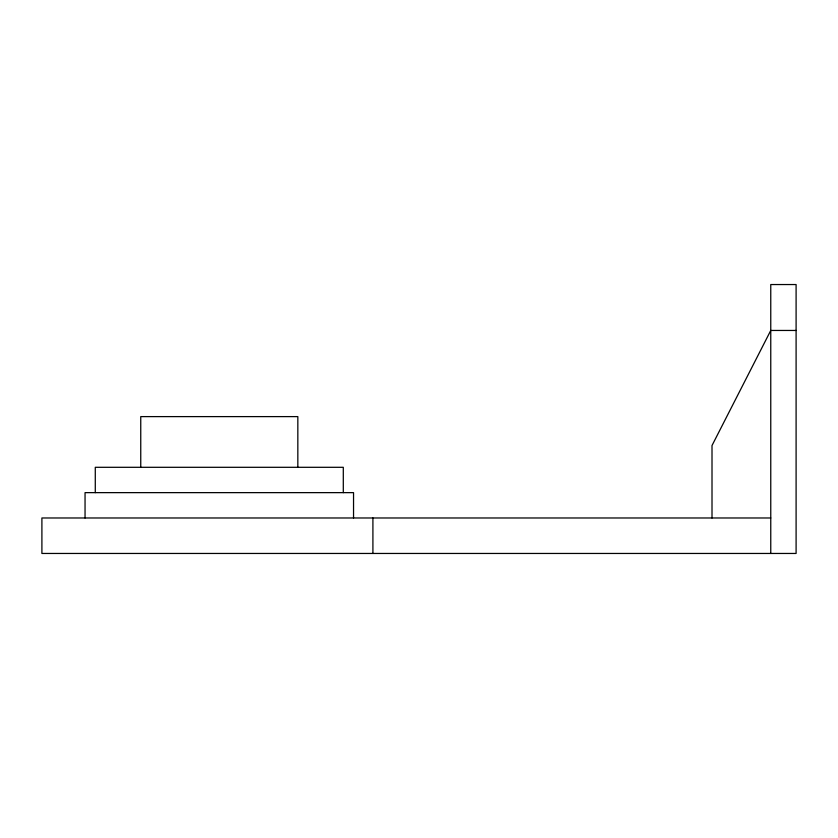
<?xml version="1.0" encoding="UTF-8"?>
<svg xmlns="http://www.w3.org/2000/svg" width="838" height="838" viewBox="0 0 838 838"><rect width="100%" height="100%" fill="white"/><g stroke="black" fill="none" stroke-linecap="round" stroke-linejoin="round"><path stroke-width="1.26" d="M796.1 330.455L770.761 330.455L712.007 445.533L712.007 517.978M770.761 517.978L41.9 517.978L41.9 553.457L796.1 553.457L796.1 284.543L770.761 284.543L770.761 553.457M372.91 517.978L372.91 553.457M353.542 517.978L353.542 492.639L85.047 492.639L85.047 517.978M343.297 492.639L343.297 467.3L95.281 467.3L95.281 492.639M297.836 467.3L297.836 416.612L140.753 416.612L140.753 467.3"/></g></svg>
